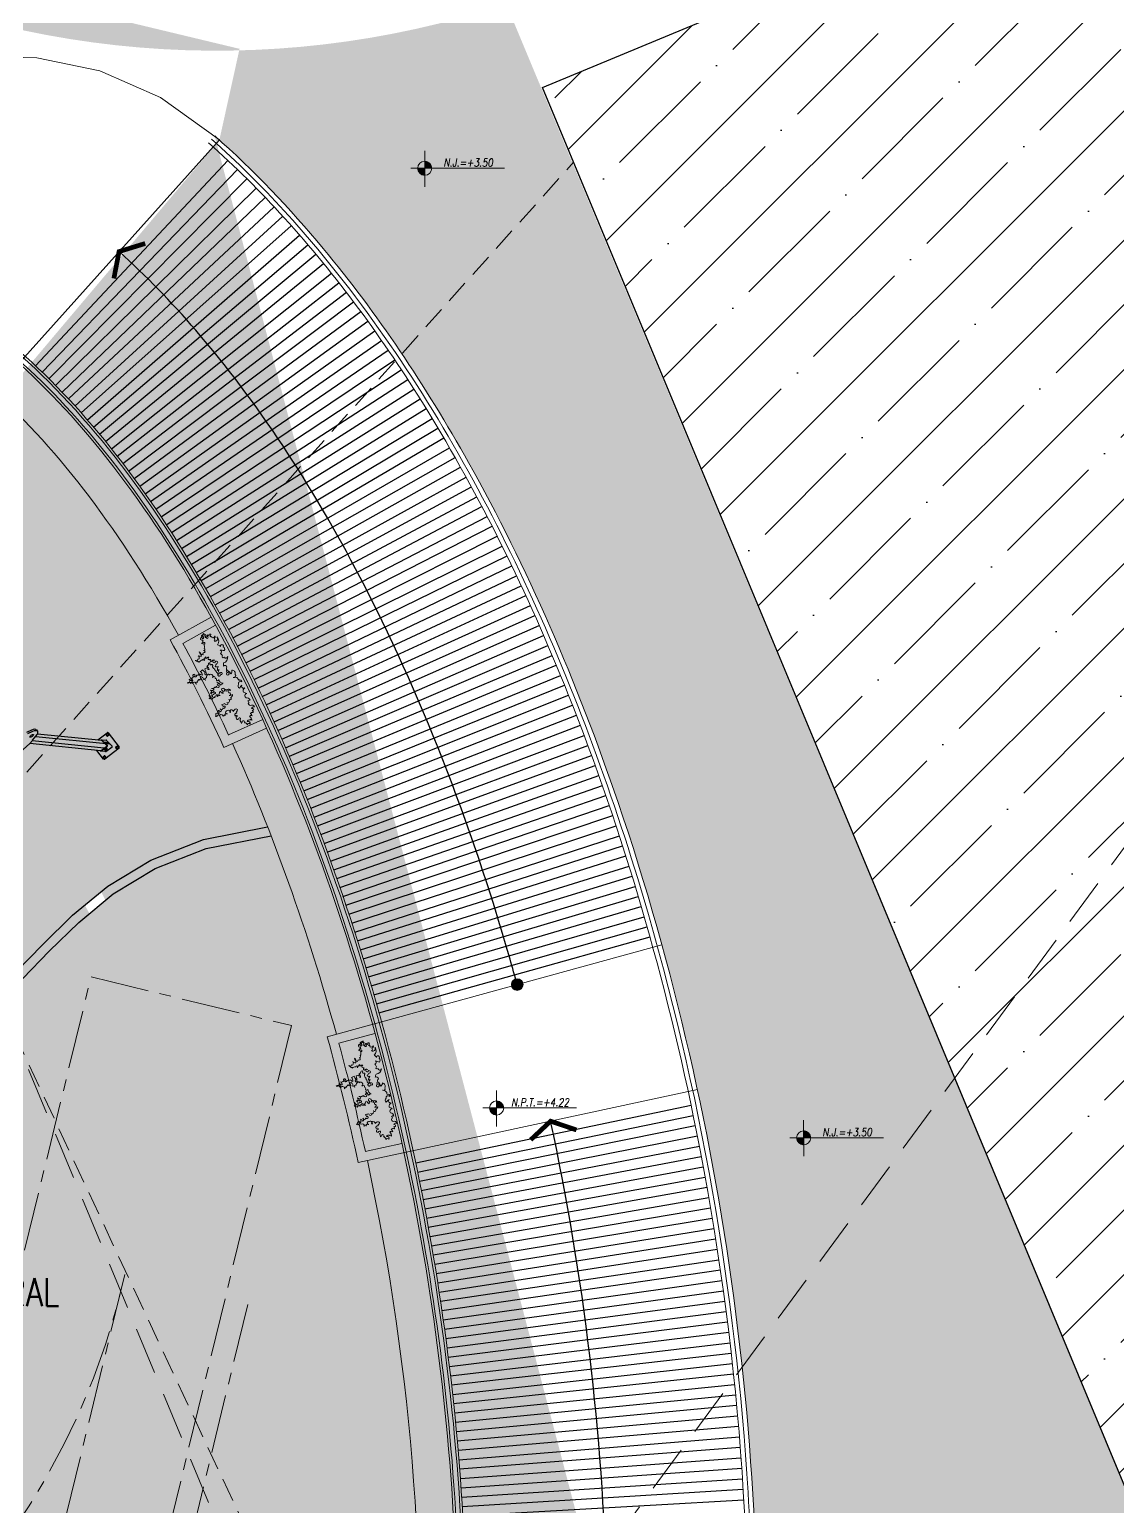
# Model space of a CAD drawing. Header units: inches. Extents: x 0 to 766, y -245 to 236.
# Drawn here: x 235.01 to 246.61, y 121.49 to 137.24 of the extents above; entities that cross this region are included whole.
import ezdxf
from ezdxf.enums import TextEntityAlignment as Align

# ---------------------------------------------------------------- set-up
doc = ezdxf.new("R2010")
doc.units = ezdxf.units.IN
doc.header["$MEASUREMENT"] = 0
doc.linetypes.add('CENTER', pattern=[2, 1.25, -0.25, 0.25, -0.25])
doc.linetypes.add('HIDDEN', pattern=[0.375, 0.25, -0.125])
for name, color, linetype, lineweight in [('000 SOS 911 EQUIPOS', 5, 'Continuous', 25), ('A-ARBOLES', 251, 'Continuous', 9), ('A-BARANDAS', 251, 'Continuous', 9), ('A-JARDIN', 251, 'Continuous', 9), ('A-MURO BAJO', 251, 'Continuous', 9), ('A-PROYECCIONES', 251, 'HIDDEN', 9), ('A-TEXTO-INDICACIONES', 251, 'Continuous', 9), ('DLP_TEXTO AMBIENTE', 251, 'Continuous', 9)]:
    doc.layers.add(name, color=color, linetype=linetype, lineweight=lineweight)
doc.styles.add('R100-200', font='romans.shx', dxfattribs={"width": 0.8, "height": 0.3})
doc.styles.add('R80', font='romans.shx', dxfattribs={"width": 0.8, "oblique": 15, "height": 0.1})
doc.styles.add('R80-200', font='romans.shx', dxfattribs={"width": 0.8, "oblique": 10, "height": 0.2})
pattern_1 = [(252.5, (224.7642, 71.68062), (0.1469113, -0.1958632), [0, -0.19304, 0, -0.2159, 0, -0.206375]), (222.5, (224.7642, 71.6806), (0.021463, -0.4225124), [0, -0.10414, 0, -0.17399, 0, -0.066675]), (182.5, (224.89215, 71.77021), (-0.32355934, -0.2274359), [0, -0.0635, 0, -0.2286, 0, -0.29845]), (172.5, (224.89215, 71.7702), (-0.2488009, -0.3102855), [0, -0.03175, 0, -0.14986, 0, -0.17145])]

# ---------------------------------------------------------------- blocks, each defined once
blk = doc.blocks.new('base general')
at = {"layer": 'A-PROYECCIONES', "color": 251}
for p, q in [((2.456, 71.157, 0), (21.763, 29.877, 0)), ((-4.807, 40.888, 0), (16.045, 64.141, 0))]:
    blk.add_line(p, q, dxfattribs=at)
blk = doc.blocks.new('TEXTOS_PG')
at = {"layer": 'DLP_TEXTO AMBIENTE', "style": 'R100-200', "width": 0.8}
blk.add_text('PARQUE CENTRAL', height=0.3, dxfattribs=at).set_placement((64.414, 93.792, 0))
blk = doc.blocks.new('SIM NIVEL PLANTA')
at = {"linetype": 'Continuous'}
h = blk.add_hatch(dxfattribs=at)
h.set_pattern_fill('_USER', color=256, scale=0.099996, angle=45, style=0, pattern_type=0)
h.set_pattern_definition([(45, (35396.10581, 26516.4892), (-0.0707080889, 0.0707080889), [])])
h.paths.add_polyline_path([(-17.03, 0), (-15.53, 0, 0.409209), (-17.03, 1.47)])
h.paths.add_polyline_path([(-18.53, 0, 0.419236), (-17.03, -1.53), (-17.03, 0)])
for p, q in [((-17.03, -3.97), (-17.03, 3.72)), ((0, 0), (-20, 0))]:
    blk.add_line(p, q)
blk.add_circle((-17.03, -0.03), 1.5, dxfattribs=at)
at = {"style": 'R80'}
blk.add_attdef('N.P.T.+0.00', text='', height=2.03, dxfattribs=at).set_placement((-7.77, 2.01), align=Align.MIDDLE_CENTER)
blk = doc.blocks.new('XREF_PAISAJISMO-ETAPA 1-2020.08.11$0$XREF_PAISAJISMO$0$FW-flat-1')
for p, q in [((629.428, 471.239), (629.392, 471.247)), ((629.428, 471.227), (629.392, 471.236)), ((629.458, 471.207), (629.458, 471.219)), ((629.721, 470.836), (629.362, 471.173)), ((629.75, 470.836), (629.386, 471.178)), ((629.392, 471.179), (629.428, 471.188)), ((629.426, 471.187), (629.797, 470.839)), ((629.446, 471.194), (629.769, 470.89)), ((629.75, 470.908), (629.83, 470.908)), ((629.83, 470.908), (629.83, 470.908)), ((629.701, 470.78), (629.701, 470.855)), ((629.716, 470.84), (629.715, 470.841)), ((629.717, 470.838), (629.716, 470.837)), ((629.718, 470.838), (629.717, 470.839)), ((629.718, 470.838), (629.717, 470.838)), ((629.741, 470.813), (629.718, 470.835)), ((629.72, 470.835), (629.72, 470.834)), ((629.722, 470.834), (629.774, 470.834)), ((629.723, 470.836), (629.772, 470.836)), ((629.744, 470.811), (629.799, 470.811)), ((629.745, 470.826), (629.745, 470.828)), ((629.748, 470.819), (629.748, 470.82)), ((629.761, 470.82), (629.761, 470.819)), ((629.764, 470.828), (629.764, 470.826)), ((629.766, 470.893), (629.767, 470.893)), ((629.767, 470.893), (629.767, 470.894)), ((629.767, 470.893), (629.767, 470.893)), ((629.772, 470.87), (629.769, 470.887)), ((629.77, 470.893), (629.794, 470.871)), ((629.773, 470.87), (629.771, 470.889)), ((629.796, 470.846), (629.772, 470.87)), ((629.773, 470.87), (629.772, 470.87)), ((629.774, 470.836), (629.772, 470.836)), ((629.798, 470.846), (629.773, 470.87)), ((629.773, 470.86), (629.775, 470.84)), ((629.775, 470.86), (629.773, 470.86)), ((629.774, 470.836), (629.774, 470.834)), ((629.774, 470.834), (629.774, 470.834)), ((629.799, 470.836), (629.775, 470.86)), ((629.775, 470.86), (629.777, 470.839)), ((629.776, 470.837), (629.777, 470.837)), ((629.777, 470.837), (629.778, 470.838)), ((629.795, 470.842), (629.794, 470.842)), ((629.802, 470.814), (629.795, 470.869)), ((629.796, 470.846), (629.797, 470.844)), ((629.796, 470.846), (629.798, 470.846)), ((629.802, 470.815), (629.802, 470.815)), ((629.824, 470.907), (629.824, 470.907)), ((629.824, 470.904), (629.824, 470.904)), ((629.824, 470.89), (629.824, 470.89)), ((629.824, 470.888), (629.824, 470.888)), ((629.835, 470.903), (629.835, 470.78)), ((629.835, 470.903), (629.835, 470.78)), ((629.83, 470.774), (629.707, 470.774)), ((629.83, 470.774), (629.707, 470.774)), ((629.707, 470.774), (629.707, 470.774)), ((629.712, 470.795), (629.712, 470.795)), ((629.712, 470.792), (629.712, 470.792)), ((629.712, 470.779), (629.712, 470.779)), ((629.712, 470.776), (629.712, 470.776)), ((629.824, 470.795), (629.824, 470.795)), ((629.824, 470.792), (629.824, 470.792)), ((629.824, 470.779), (629.824, 470.779)), ((629.824, 470.776), (629.824, 470.776))]:
    blk.add_line(p, q)
for points in [[(629.718, 470.838, -0.007066), (629.717, 470.839, -0.013942), (629.717, 470.839, -0.015839), (629.716, 470.839, -0.016156), (629.716, 470.839, -0.033946), (629.716, 470.839, -0.038616), (629.716, 470.839, -0.034604), (629.716, 470.839, -0.09247), (629.716, 470.84, -0.023856), (629.716, 470.84)], [(629.716, 470.84, 0.024267), (629.716, 470.839, 0.018605), (629.716, 470.839, 0.008532), (629.716, 470.838, 0.005342), (629.716, 470.838, -0.001434), (629.716, 470.837)], [(629.72, 470.834, -0.138623), (629.719, 470.834, -0.095606), (629.718, 470.835, -0.067404), (629.717, 470.836, -0.056021), (629.716, 470.837)], [(629.72, 470.835, -0.018723), (629.72, 470.835, -0.069226), (629.72, 470.835, -0.085252), (629.719, 470.836, -0.052311), (629.719, 470.836, -0.027472), (629.719, 470.836, -0.035271), (629.718, 470.837, -0.020237), (629.718, 470.837, -0.004344), (629.718, 470.838)], [(629.723, 470.836, 0.043824), (629.723, 470.836, 0.023596), (629.722, 470.836, 0.007009), (629.722, 470.836, -0.006624), (629.722, 470.836, -0.03988), (629.72, 470.835, -0.004979), (629.72, 470.835)], [(629.722, 470.834, -0.004879), (629.722, 470.835, -0.012387), (629.722, 470.835, -0.018066), (629.722, 470.835, -0.015791), (629.723, 470.835, -0.039067), (629.723, 470.836, -0.043024), (629.723, 470.836, -0.051836), (629.723, 470.836, -0.112911), (629.723, 470.836)], [(629.744, 470.812, -0.004636), (629.744, 470.812, -0.033752), (629.743, 470.812, -0.044687), (629.742, 470.812, -0.054288), (629.741, 470.813, -0.019937), (629.741, 470.813)], [(629.748, 470.811, -0.013529), (629.747, 470.811, -0.019014), (629.746, 470.811, -0.033854), (629.746, 470.811, -0.023023), (629.746, 470.811, -0.005149), (629.745, 470.811, 0.023113), (629.745, 470.811, 0.019823), (629.744, 470.812)], [(629.764, 470.895, -0.01646), (629.765, 470.895, -0.025221), (629.765, 470.895, -0.034332), (629.766, 470.895, -0.007952), (629.766, 470.895, 0.021631), (629.767, 470.895, 0.022869), (629.767, 470.894)], [(629.767, 470.894, -0.053496), (629.769, 470.894, -0.065981), (629.77, 470.894, -0.123639), (629.771, 470.892, -0.122474), (629.771, 470.891)], [(629.767, 470.893, -0.015555), (629.768, 470.893, -0.019947), (629.768, 470.893, -0.054849), (629.769, 470.892, -0.062874), (629.769, 470.892, -0.082771), (629.77, 470.891, -0.052183), (629.77, 470.891, -0.020957), (629.77, 470.891, -0.011968), (629.77, 470.891)], [(629.77, 470.891, -0.021414), (629.77, 470.89, -0.00508), (629.77, 470.89, -0.000121), (629.769, 470.889, 0.014803), (629.769, 470.888, 0.042231), (629.769, 470.887)], [(629.769, 470.887, -0.098812), (629.77, 470.887, -0.050829), (629.77, 470.887, -0.046495), (629.77, 470.888, -0.027542), (629.77, 470.888, -0.025492), (629.77, 470.888, -0.020959), (629.771, 470.889, -0.010212), (629.771, 470.889)], [(629.772, 470.836, -0.077481), (629.772, 470.836, -0.048107), (629.772, 470.836, -0.043746), (629.772, 470.836, -0.041608), (629.773, 470.836, -0.019285), (629.773, 470.835, -0.020016), (629.773, 470.835, -0.007967), (629.773, 470.835, -0.009249), (629.773, 470.835, -0.002804), (629.774, 470.834)], [(629.776, 470.837, -0.007811), (629.776, 470.837, -0.066085), (629.776, 470.837, -0.355073), (629.775, 470.836, -0.09037), (629.775, 470.836, -0.007391), (629.774, 470.836)], [(629.777, 470.839, -0.00315), (629.777, 470.839, -0.007681), (629.777, 470.839, -0.012459), (629.776, 470.839, -0.042729), (629.776, 470.839, -0.048479), (629.776, 470.839, -0.152315), (629.775, 470.84, -0.047821), (629.775, 470.84)], [(629.775, 470.84, 0.01431), (629.775, 470.839, 0.021194), (629.775, 470.839, 0.033781), (629.776, 470.839, -0.008434), (629.776, 470.838, -0.037648), (629.776, 470.837)], [(629.794, 470.871, -0.05055), (629.794, 470.871, -0.057627), (629.795, 470.869, -0.025146), (629.795, 470.869, -0.003913), (629.795, 470.869)], [(629.796, 470.866, 0.024267), (629.796, 470.867, 0.018605), (629.796, 470.867, 0.008532), (629.795, 470.868, 0.005342), (629.795, 470.868, -0.001434), (629.795, 470.869)], [(629.798, 470.811, 0.012768), (629.798, 470.811, 0.001053), (629.798, 470.811, -0.009111), (629.797, 470.811, -0.044641), (629.796, 470.811, -0.019472), (629.795, 470.811, -0.003597), (629.795, 470.811)]]:
    blk.add_lwpolyline(points, format="xyb")
for centre, radius in [((629.824, 470.897), 0.00949), ((629.824, 470.897), 0.00698), ((629.824, 470.897), 0.00684), ((629.712, 470.785), 0.00949), ((629.712, 470.785), 0.00698), ((629.712, 470.785), 0.00684), ((629.824, 470.785), 0.00949), ((629.824, 470.785), 0.00698), ((629.824, 470.785), 0.00684)]:
    blk.add_circle(centre, radius)
for centre, radius, start, end in [((629.83, 470.903), 0.00558, 0.0002, 90.0002), ((629.83, 470.903), 0.00558, 0.0002, 90.0002), ((629.083, 470.609), 0.675, 19.7507, 19.8323), ((629.719, 470.842), 0.00774, 276.1843, 288.7531), ((629.744, 470.814), 0.00279, 197.2012, 270.0001), ((629.744, 470.814), 0.00279, 197.2018, 270.0001), ((629.773, 470.833), 0.0285, 194.8842, 208.9639), ((629.755, 470.826), 0.00977, 229.485, 310.515), ((629.737, 470.833), 0.0283, 330.9697, 345.1822), ((629.756, 470.891), 0.0152, 351.3746, 359.8266), ((629.775, 470.837), 0.00298, 264.4397, 9.4772), ((629.77, 470.836), 0.00779, 14.07, 23.4395), ((629.793, 470.869), 0.00279, 7.1002, 78.8855), ((629.797, 470.816), 0.00465, 284.5012, 345.7544), ((629.799, 470.814), 0.00279, 270.0002, 7.1002), ((629.819, 470.892), 0.00335, 167.5796, 282.421), ((629.819, 470.892), 0.00335, 167.5801, 270.0001), ((629.824, 470.897), 0.00949, 270.0001, 90.0001), ((629.824, 470.897), 0.00684, 270.0001, 90.0001), ((629.707, 470.78), 0.00558, 180.0002, 270.0001), ((629.712, 470.785), 0.00949, 270.0001, 90.0001), ((629.712, 470.785), 0.00684, 270.0001, 90.0001), ((629.718, 470.791), 0.00335, 347.5792, 102.4212), ((629.718, 470.791), 0.00335, 90.0001, 102.4215), ((629.819, 470.791), 0.00335, 77.5794, 192.4208), ((629.819, 470.791), 0.00335, 90.0001, 192.4203), ((629.824, 470.785), 0.00949, 270.0001, 90.0001), ((629.824, 470.785), 0.00684, 270.0001, 90.0001), ((629.83, 470.78), 0.00558, 270.0002, 0.0002), ((629.83, 470.78), 0.00558, 270.0002, 0.0002)]:
    blk.add_arc(centre, radius, start, end)
blk.add_ellipse((629.405, 471.207), major_axis=(0.0153, 0), ratio=0.34202)
for centre, major_axis, start_param, end_param in [((629.388, 471.219), (-0.0698, 0), 3.141593, 4.109321), ((629.388, 471.207), (-0.0698, 0), 2.173864, 4.109321), ((629.271, 471.239), (-0.212, 0), 0.967728, 2.173864)]:
    blk.add_ellipse(centre, major_axis=major_axis, ratio=0.34202, start_param=start_param, end_param=end_param)
at = {"extrusion": (0, 0, -1)}
for centre, major_axis, ratio, start_param, end_param in [((629.755, 470.828), (-0.00949, 0), 0.34202, 0, 3.141593), ((629.755, 470.826), (-0.00949, 0), 0.34202, 0, 3.22395), ((629.755, 470.826), (-0.00949, 0), 0.34202, 6.200759, 6.283185), ((629.755, 470.82), (0.00698, 0), 0.34202, 2.904254, 6.283185), ((629.755, 470.819), (-0.00684, 0), 0.34202, 0, 3.522307), ((629.755, 470.821), (-0.00695, 0), 0.34202, 6.1037, 6.1553), ((629.755, 470.819), (-0.00684, 0), 0.34202, 5.902471, 6.283185), ((629.755, 470.82), (0.00698, 0), 0.34202, 0, 0.237339), ((629.795, 470.844), (-0.00138, 0.0013), 0.883023, 2.32511, 3.895906), ((629.796, 470.838), (-0.00138, 0.0013), 0.883023, 1.57078, 2.051214)]:
    blk.add_ellipse(centre, major_axis=major_axis, ratio=ratio, start_param=start_param, end_param=end_param, dxfattribs=at)
blk = doc.blocks.new('ARBUSTO 2')
blk.add_lwpolyline([(-66, -50, -0.50748), (-28, -66, 0.771419), (-65, -1, -0.414093), (46, -46, -0.174305), (90, -20, -1.474557), (112, 17, -0.424621), (171, 4, 0.047792), (136, -49, -0.639232), (184, -68, -0.019424), (229, -57, 1.16296), (260, -40, 0.857656), (275, 8, -0.378111), (334, -92, 0.006847), (375, -115, -0.568806), (412, -76, 0.417164), (456, -95, 0.895224), (490, -103, 2.212733), (520, -94, 0.142128), (463, -90, -0.122028), (531, -71, 0.228517), (487, -31, -0.519273), (571, -17, -0.874672), (597, -62, -0.466589), (675, -10, -0.737941), (717, 21, 0.754744), (727, -39, 0.509364), (787, -52, -0.099247), (761, -1, 0.745685), (819, 19, 0.350413), (870, -28, -0.054234), (907, 9, 0.598099), (961, -34, -0.378484), (1024, 5, 0.394766), (1021, -32, -0.749467), (1055, -42, 0.303939), (1097, -27, -0.533084), (1143, 17, 0.478291), (1146, -31, -0.565777), (1179, -12, 0.150474), (1180, -42, -0.645552), (1211, -42, 0.391926), (1206, -86, -0.259621), (1247, -74, 0.436229), (1241, -118, -0.274114), (1307, -112, 1.067743), (1293, -134, 0.566579), (1293, -183, -0.647632), (1347, -159, 0.609748), (1336, -204, 0.320103), (1288, -228, 1.414364), (1262, -256, -0.30418), (1276, -273, 0.082705), (1221, -273, 0.519932), (1189, -253, 0.326208), (1201, -293, -1.021535), (1154, -275, 0.610807), (1134, -306, -0.754154), (1105, -265, -0.28456), (1077, -244, 0.636165), (1044, -241, 0.245335), (1057, -301, 1.498634), (1056, -350, 0.842812), (1004, -374, 1.204767), (1049, -395, 0.822749), (1060, -442, 1.164934), (1056, -472, 0.694324), (1014, -507, 0.495626), (1014, -558, 0.861279), (1000, -577, 0.16006), (963, -550, 0.09334), (966, -514, 1.438928), (983, -503, 0.140463), (936, -499, -0.310582), (971, -478, 0.739838), (932, -458, 1.07591), (938, -420, 0.769761), (930, -376, 0.624343), (927, -407, 0.613934), (887, -414, -0.002123), (891, -357, 0.370693), (923, -335, 0.890507), (892, -327, 0.870534), (860, -275, 1.396426), (852, -241, 0.321529), (821, -193, -0.175142), (813, -244, 1.15405), (775, -229, -1.020195), (752, -191, 1.042053), (743, -248, 1.806885), (727, -275, 0.777465), (668, -297, 0.483978), (713, -292, 0.242798), (742, -311, 0.184251), (722, -333, 2.219853), (718, -355, 1.124637), (751, -366, 0.158688), (742, -415, 4.02537), (733, -425, 0.980527), (745, -454, 1.21812), (733, -468, 0.201567), (745, -502, 0.097553), (731, -518, 0.838369), (719, -541, 0.551732), (669, -520, 0.158268), (716, -490, 0.937016), (681, -483, 0.32727), (684, -434, 1.357502), (668, -419, 1.40637), (667, -442, 1.12283), (664, -481, 0.534514), (611, -461, 0.216144), (634, -415, 0.561614), (595, -432, 0.312587), (601, -379, 0.821742), (597, -354, 0.987004), (610, -309, 0.097205), (589, -333, 0.764978), (548, -316, -0.130848), (615, -286, -0.15085), (604, -241, -0.353269), (522, -271, -0.721246), (519, -308, 0.544455), (482, -315, 1.031276), (454, -346, 1.1036), (397, -377, 1.367287), (381, -390, 0.264848), (416, -429, 0.869906), (444, -457, 0.537259), (416, -486, 0.591933), (378, -483, 0.81408), (366, -513, -0.207841), (410, -512, 0.960658), (400, -536, 1.281351), (394, -557, 0.481679), (416, -583, 1.542387), (429, -607, 0.756945), (391, -658, 1.341319), (380, -680, 0.777912), (355, -724, 0.63583), (312, -670, 0.369867), (358, -635, 0.324479), (305, -645, 0.443615), (305, -593, -1.793005), (302, -564, 1.335561), (326, -564, 0.593835), (309, -546, 0.275531), (315, -494, 0.109755), (348, -464, 0.232512), (286, -467, 0.099089), (278, -424, 0.166965), (331, -405, 0.978873), (372, -402, 0.05732), (279, -388, 0.074525), (283, -344, 0.596538), (320, -335, 0.282479), (264, -344, 0.263332), (230, -299, -0.218372), (239, -272, 0.819319), (272, -273, -1.250622), (295, -264, 0.325402), (355, -254, 0.912567), (372, -252, 0.187272), (450, -235, 0.867208), (467, -254, 0.571247), (483, -229, -0.520667), (477, -198, 1.601792), (449, -213, -0.528637), (391, -198, -0.026316), (391, -232, -0.036831), (342, -191, -0.429756), (320, -227, 0.031049), (293, -195, 2.616558), (267, -204, -1.805927), (233, -193, 0.393617), (229, -249, -0.786361), (197, -242, -0.018179), (181, -270, -0.774477), (157, -253, 0.414422), (148, -282, -1.301374), (127, -292, 0.404729), (149, -321, 0.618231), (167, -340, 1.451607), (146, -358, 0.227169), (152, -419, 0.788836), (140, -434, 0.17342), (100, -460, 0.76432), (102, -417, 0.818524), (87, -386, 0.691183), (60, -389, 0.123141), (87, -344, 0.235907), (13, -343, 0.437207), (78, -313, -0.132226), (52, -297, 1.523406), (26, -276, 0.761034), (1, -252, 0.237613), (-63, -230, 1.13713), (-77, -210, 0.311546), (-77, -251, -0.316931), (-104, -221, 0.919482), (-127, -227, -1.06104), (-165, -203, 0.462128), (-138, -204, 0.937004), (-181, -203, -1.008385), (-181, -175, 0.296583), (-208, -169, 1.161421), (-207, -151, 0.574798), (-177, -141, 0.883454), (-151, -145, 1.756762), (-136, -148, 2.395534), (-140, -127, -0.834126), (-157, -112, 1.757956), (-153, -92, -0.597495), (-139, -67, -0.206974), (-116, -92, -0.763528), (-91, -74, 0.438628), (-96, -21, -0.499431)], format="xyb", close=True)

msp = doc.modelspace()

# ---------------------------------------------------------------- hatches: boundary and pattern name
h = msp.add_hatch()
h.set_pattern_fill('AR-SAND', color=251, scale=0.005, angle=215)
h.set_pattern_definition(pattern_1)
edge = h.paths.add_edge_path()
edge.add_line((230.34, 133.282), (230.262, 133.346))
edge.add_ellipse((233.835, 123.263), major_axis=(1.903, -11.14), ratio=0.447117, start_angle=201.1471, end_angle=228.0875)
edge.add_line((228.856, 130.071), (228.954, 130.05))
edge.add_spline(control_points=[(228.954, 130.05), (228.868, 129.649), (228.797, 129.226), (228.741, 128.786)], knot_values=[3.980857, 3.980857, 3.980857, 3.980857, 4.117811, 4.117811, 4.117811, 4.117811], degree=3, periodic=0)
edge.add_line((228.741, 128.786), (228.642, 128.798))
edge.add_ellipse((233.835, 123.263), major_axis=(1.903, -11.14), ratio=0.447117, start_angle=235.9332, end_angle=248.0556)
edge.add_line((228.503, 126.637), (228.996, 126.44))
edge.add_line((228.996, 126.44), (229.44, 126.389))
edge.add_line((229.44, 126.389), (229.845, 126.448))
edge.add_line((229.845, 126.448), (230.218, 126.584))
edge.add_line((230.218, 126.584), (230.57, 126.762))
edge.add_line((230.57, 126.762), (230.909, 126.948))
edge.add_line((230.909, 126.948), (231.244, 127.107))
edge.add_line((231.244, 127.107), (231.584, 127.207))
edge.add_line((231.584, 127.207), (231.934, 127.221))
edge.add_line((231.934, 127.221), (232.293, 127.167))
edge.add_line((232.293, 127.167), (232.656, 127.068))
edge.add_line((232.656, 127.068), (233.015, 126.95))
edge.add_line((233.015, 126.95), (233.368, 126.839))
edge.add_line((233.368, 126.839), (233.707, 126.759))
edge.add_line((233.707, 126.759), (234.028, 126.736))
edge.add_line((234.028, 126.736), (234.326, 126.795))
edge.add_line((234.326, 126.795), (234.6, 126.952))
edge.add_line((234.6, 126.952), (234.867, 127.189))
edge.add_line((234.867, 127.189), (235.148, 127.478))
edge.add_line((235.148, 127.478), (235.467, 127.792))
edge.add_line((235.467, 127.792), (235.844, 128.102))
edge.add_line((235.844, 128.102), (236.302, 128.381))
edge.add_line((236.302, 128.381), (236.863, 128.601))
edge.add_line((236.863, 128.601), (237.547, 128.735))
edge.add_ellipse((233.835, 123.263), major_axis=(1.903, -11.14), ratio=0.447117, start_angle=114.9547, end_angle=120.3321)
edge.add_line((237.172, 129.624), (237.081, 129.582))
edge.add_spline(control_points=[(237.081, 129.582), (236.899, 129.985), (236.707, 130.369), (236.507, 130.731)], knot_values=[2.100217, 2.100217, 2.100217, 2.100217, 2.232474, 2.232474, 2.232474, 2.232474], degree=3, periodic=0)
edge.add_line((236.507, 130.731), (236.595, 130.779))
edge.add_ellipse((233.835, 123.263), major_axis=(1.903, -11.14), ratio=0.447117, start_angle=127.909, end_angle=150.5436)
edge.add_line((234.627, 133.382), (234.56, 133.307))
edge.add_spline(control_points=[(234.56, 133.307), (234.344, 133.501), (234.126, 133.669), (233.306, 134.198), (232.709, 134.372), (231.589, 134.287), (231.062, 134.029), (230.506, 133.475), (230.422, 133.382), (230.34, 133.282)], knot_values=[2.627512, 2.627512, 2.627512, 2.627512, 2.75239, 2.75239, 3.099683, 3.099683, 3.446975, 3.446975, 3.510669, 3.510669, 3.510669, 3.510669], degree=3, periodic=0)
at = {"layer": '000 SOS 911 EQUIPOS'}
h = msp.add_hatch(dxfattribs=at)
h.set_pattern_fill('ANSI35', color=2, scale=3.9)
h.paths.add_polyline_path([(253.269, 141.927), (240.477, 136.619), (259.719, 90.398), (272.505, 95.721)])
at = {"layer": 'A-JARDIN'}
h = msp.add_hatch(dxfattribs=at)
h.set_pattern_fill('AR-SAND', color=251, scale=0.005, angle=215)
h.set_pattern_definition(pattern_1)
edge = h.paths.add_edge_path()
edge.add_arc((225.688, 123.334), 1.002, 257.446, 366.6326)
edge.add_spline(control_points=[(231.247, 136.299), (230.959, 136.225), (230.68, 136.122), (229.913, 135.746), (229.467, 135.41), (228.698, 134.633), (228.372, 134.192), (227.811, 133.236), (227.576, 132.72), (226.968, 131.039), (226.711, 129.764), (226.464, 127.029), (226.476, 125.569), (226.635, 123.877), (226.658, 123.663), (226.683, 123.449)], knot_values=[3.178988, 3.178988, 3.178988, 3.178988, 3.272645, 3.272645, 3.451259, 3.451259, 3.629872, 3.629872, 3.808486, 3.808486, 4.176816, 4.176816, 4.545146, 4.545146, 4.598368, 4.598368, 4.598368, 4.598368], degree=3, periodic=0)
edge.add_line((227.515, 144.156), (222.771, 122.96))
edge.add_line((222.771, 122.96), (225.47, 122.355))
edge.add_line((237.033, 136.06), (237.248, 137.031))
edge.add_arc((237.052, 147.96), 10.93, 241.9587, 271.0291, ccw=False)
edge.add_line((231.913, 138.312), (232.196, 138.124))
edge.add_line((232.196, 138.124), (232.398, 137.862))
edge.add_line((232.398, 137.862), (232.506, 137.552))
edge.add_line((232.506, 137.552), (232.51, 137.224))
edge.add_line((232.51, 137.224), (232.397, 136.907))
edge.add_line((232.397, 136.907), (232.157, 136.628))
edge.add_line((232.157, 136.628), (231.777, 136.416))
edge.add_line((231.777, 136.416), (231.67, 136.412))
edge.add_line((231.67, 136.412), (231.356, 136.326))
edge.add_line((231.356, 136.326), (230.996, 136.227))
edge.add_spline(control_points=[(242.335, 115.711), (242.497, 116.464), (242.61, 117.244), (242.834, 119.806), (242.78, 121.673), (242.302, 125.402), (241.876, 127.261), (240.845, 130.286), (240.314, 131.507), (239.229, 133.444), (238.718, 134.209), (237.783, 135.333), (237.4, 135.735), (236.983, 136.104)], knot_values=[0.840652, 0.840652, 0.840652, 0.840652, 1.040299, 1.040299, 1.478078, 1.478078, 1.915857, 1.915857, 2.242319, 2.242319, 2.484008, 2.484008, 2.63345, 2.63345, 2.63345, 2.63345], degree=3, periodic=0)
edge.add_arc((244.626, 115.03), 2.39, 163.4278, 242.653)
edge.add_arc((237, 146.88), 9.868, 196.0272, 288.2615)
edge.add_line((240.092, 137.509), (249.341, 115.326))
edge.add_line((249.341, 115.326), (245.204, 113.564))
h = msp.add_hatch(dxfattribs=at)
h.set_pattern_fill('AR-SAND', color=251, scale=0.005, angle=215, style=0)
h.set_pattern_definition(pattern_1)
edge = h.paths.add_edge_path()
edge.add_ellipse((233.835, 123.263), major_axis=(1.903, -11.14), ratio=0.447117, start_angle=263.4674, end_angle=411.4739)
edge.add_line((238.917, 116.99), (238.818, 117.007))
edge.add_spline(control_points=[(238.818, 117.007), (238.838, 117.116), (238.856, 117.227), (238.928, 117.708), (238.972, 118.092), (239.004, 118.486)], knot_values=[7.181572, 7.181572, 7.181572, 7.181572, 7.217271, 7.217271, 7.33516, 7.33516, 7.33516, 7.33516], degree=3, periodic=0)
edge.add_line((239.004, 118.486), (239.104, 118.478))
edge.add_ellipse((233.835, 123.263), major_axis=(1.903, -11.14), ratio=0.447117, start_angle=60.2741, end_angle=95.4916)
edge.add_line((238.611, 125.176), (238.513, 125.155))
edge.add_spline(control_points=[(238.513, 125.155), (238.415, 125.608), (238.305, 126.057), (238.184, 126.497)], knot_values=[1.666651, 1.666651, 1.666651, 1.666651, 1.790676, 1.790676, 1.790676, 1.790676], degree=3, periodic=0)
edge.add_line((238.184, 126.497), (238.281, 126.523))
edge.add_ellipse((233.835, 123.263), major_axis=(1.903, -11.14), ratio=0.447117, start_angle=102.5975, end_angle=114.3993)
edge.add_line((237.584, 128.64), (236.891, 128.504))
edge.add_line((236.891, 128.504), (236.347, 128.291))
edge.add_line((236.347, 128.291), (235.902, 128.02))
edge.add_line((235.902, 128.02), (235.534, 127.717))
edge.add_line((235.534, 127.717), (235.219, 127.408))
edge.add_line((235.219, 127.408), (234.936, 127.117))
edge.add_line((234.936, 127.117), (234.659, 126.871))
edge.add_line((234.659, 126.871), (234.376, 126.708))
edge.add_arc((234.326, 126.795), 0.1, 281.2002, 299.9141, ccw=False)
edge.add_line((234.346, 126.697), (234.048, 126.638))
edge.add_arc((234.028, 126.736), 0.1, 265.8948, 281.2002, ccw=False)
edge.add_line((234.021, 126.636), (233.692, 126.66))
edge.add_line((233.692, 126.66), (233.341, 126.742))
edge.add_line((233.341, 126.742), (232.985, 126.855))
edge.add_line((232.985, 126.855), (232.627, 126.972))
edge.add_line((232.627, 126.972), (232.273, 127.069))
edge.add_line((232.273, 127.069), (231.929, 127.121))
edge.add_line((231.929, 127.121), (231.6, 127.107))
edge.add_line((231.6, 127.107), (231.28, 127.014))
edge.add_line((231.28, 127.014), (230.955, 126.859))
edge.add_line((230.955, 126.859), (230.617, 126.673))
edge.add_line((230.617, 126.673), (230.258, 126.492))
edge.add_line((230.258, 126.492), (229.869, 126.351))
edge.add_line((229.869, 126.351), (229.454, 126.29))
edge.add_arc((229.44, 126.389), 0.1, 263.386, 278.3244, ccw=False)
edge.add_line((229.429, 126.29), (228.984, 126.341))
edge.add_arc((228.996, 126.44), 0.1, 248.2641, 263.386, ccw=False)
edge.add_line((228.959, 126.347), (228.502, 126.529))
edge.add_ellipse((233.835, 123.263), major_axis=(1.903, -11.14), ratio=0.447117, start_angle=248.6323, end_angle=255.7562)
edge.add_line((228.538, 125.179), (228.638, 125.185))
edge.add_spline(control_points=[(228.638, 125.185), (228.643, 125.093), (228.649, 125.001), (228.683, 124.508), (228.721, 124.103), (228.769, 123.697)], knot_values=[4.463789, 4.463789, 4.463789, 4.463789, 4.488852, 4.488852, 4.598372, 4.598372, 4.598372, 4.598372], degree=3, periodic=0)
edge.add_line((228.769, 123.697), (228.669, 123.685))
h.paths.add_polyline_path([(230.403, 124.65, -1), (233.103, 124.65, -1)], flags=16)
edge = h.paths.add_edge_path(flags=0)
edge.add_arc((231.753, 124.65), 0.9, 0, 360)
at = {"layer": 'A-PROYECCIONES', "linetype": 'Continuous'}
h = msp.add_hatch(color=251, dxfattribs=at)
h.dxf.hatch_style = 1
edge = h.paths.add_edge_path()
edge.add_arc((240.209, 127.054), 0.0625, 0, 360)

# ---------------------------------------------------------------- linework, layer by layer
at = {"color": 251}
for p, q in [((235.072, 133.652, 0), (237.123, 135.842, 0)), ((235.144, 133.583, 0), (237.226, 135.744, 0)), ((235.216, 133.513, 0), (237.327, 135.645, 0)), ((235.286, 133.442, 0), (237.425, 135.546, 0)), ((235.355, 133.37, 0), (237.522, 135.447, 0)), ((235.425, 133.298, 0), (237.617, 135.347, 0)), ((235.492, 133.223, 0), (237.71, 135.246, 0)), ((235.559, 133.15, 0), (237.8, 135.145, 0)), ((235.625, 133.075, 0), (237.889, 135.045, 0)), ((235.691, 132.999, 0), (237.976, 134.943, 0)), ((235.755, 132.922, 0), (238.062, 134.842, 0)), ((235.819, 132.845, 0), (238.145, 134.741, 0)), ((235.881, 132.767, 0), (238.227, 134.64, 0)), ((235.943, 132.688, 0), (238.307, 134.538, 0)), ((236.005, 132.61, 0), (238.387, 134.436, 0)), ((236.065, 132.53, 0), (238.464, 134.333, 0)), ((236.125, 132.45, 0), (238.541, 134.231, 0)), ((236.184, 132.369, 0), (238.616, 134.128, 0)), ((236.242, 132.288, 0), (238.69, 134.025, 0)), ((236.299, 132.206, 0), (238.762, 133.921, 0)), ((236.356, 132.124, 0), (238.834, 133.818, 0)), ((236.412, 132.041, 0), (238.904, 133.714, 0)), ((236.467, 131.957, 0), (238.973, 133.61, 0)), ((236.522, 131.874, 0), (239.041, 133.507, 0)), ((236.576, 131.79, 0), (239.108, 133.403, 0)), ((236.63, 131.705, 0), (239.173, 133.299, 0)), ((236.683, 131.62, 0), (239.238, 133.195, 0)), ((236.735, 131.535, 0), (239.302, 133.091, 0)), ((236.786, 131.449, 0), (239.364, 132.987, 0)), ((236.837, 131.363, 0), (239.426, 132.882, 0)), ((236.888, 131.277, 0), (239.487, 132.778, 0)), ((236.937, 131.19, 0), (239.546, 132.674, 0)), ((236.987, 131.103, 0), (239.605, 132.57, 0)), ((237.035, 131.015, 0), (239.663, 132.465, 0)), ((237.083, 130.928, 0), (239.721, 132.361, 0)), ((237.131, 130.84, 0), (239.777, 132.256, 0)), ((237.177, 130.752, 0), (239.833, 132.151, 0)), ((237.224, 130.663, 0), (239.888, 132.046, 0)), ((237.27, 130.574, 0), (239.942, 131.94, 0)), ((237.315, 130.485, 0), (239.995, 131.835, 0)), ((237.36, 130.396, 0), (240.048, 131.73, 0)), ((237.404, 130.306, 0), (240.1, 131.624, 0)), ((237.447, 130.216, 0), (240.151, 131.518, 0)), ((237.491, 130.126, 0), (240.202, 131.413, 0)), ((237.533, 130.035, 0), (240.251, 131.307, 0)), ((237.575, 129.944, 0), (240.301, 131.201, 0)), ((237.617, 129.854, 0), (240.349, 131.095, 0)), ((237.658, 129.762, 0), (240.397, 130.989, 0)), ((237.699, 129.671, 0), (240.444, 130.883, 0)), ((237.739, 129.579, 0), (240.49, 130.777, 0)), ((237.779, 129.488, 0), (240.536, 130.67, 0)), ((237.818, 129.396, 0), (240.582, 130.564, 0)), ((237.857, 129.304, 0), (240.626, 130.458, 0)), ((237.895, 129.211, 0), (240.67, 130.351, 0)), ((237.933, 129.119, 0), (240.714, 130.245, 0)), ((237.97, 129.026, 0), (240.757, 130.138, 0)), ((238.007, 128.933, 0), (240.799, 130.032, 0)), ((238.043, 128.84, 0), (240.841, 129.925, 0)), ((238.079, 128.746, 0), (240.882, 129.818, 0)), ((238.115, 128.653, 0), (240.922, 129.711, 0)), ((238.15, 128.559, 0), (240.962, 129.604, 0)), ((238.184, 128.465, 0), (241.002, 129.498, 0)), ((238.218, 128.371, 0), (241.041, 129.391, 0)), ((238.252, 128.277, 0), (241.079, 129.284, 0)), ((238.286, 128.183, 0), (241.117, 129.176, 0)), ((238.318, 128.089, 0), (241.154, 129.069, 0)), ((238.351, 127.994, 0), (241.191, 128.962, 0)), ((238.383, 127.899, 0), (241.227, 128.855, 0)), ((238.415, 127.804, 0), (241.263, 128.747, 0)), ((238.446, 127.709, 0), (241.298, 128.64, 0)), ((238.477, 127.614, 0), (241.333, 128.532, 0)), ((238.507, 127.519, 0), (241.368, 128.425, 0)), ((238.537, 127.424, 0), (241.401, 128.317, 0)), ((238.566, 127.328, 0), (241.435, 128.209, 0)), ((238.596, 127.232, 0), (241.468, 128.101, 0)), ((238.624, 127.137, 0), (241.5, 127.993, 0)), ((238.653, 127.041, 0), (241.532, 127.885, 0)), ((238.681, 126.945, 0), (241.563, 127.777, 0)), ((238.708, 126.849, 0), (241.594, 127.669, 0)), ((238.735, 126.752, 0), (241.625, 127.561, 0)), ((239.127, 125.152, 0), (242.063, 125.769, 0)), ((239.147, 125.054, 0), (242.085, 125.659, 0)), ((239.167, 124.956, 0), (242.108, 125.55, 0)), ((239.186, 124.858, 0), (242.13, 125.44, 0)), ((239.206, 124.76, 0), (242.151, 125.331, 0)), ((239.225, 124.662, 0), (242.172, 125.221, 0)), ((239.243, 124.563, 0), (242.193, 125.111, 0)), ((239.261, 124.465, 0), (242.213, 125.001, 0)), ((239.279, 124.367, 0), (242.233, 124.892, 0)), ((239.296, 124.268, 0), (242.252, 124.782, 0)), ((239.313, 124.17, 0), (242.271, 124.672, 0)), ((239.33, 124.071, 0), (242.289, 124.561, 0)), ((239.346, 123.972, 0), (242.307, 124.451, 0)), ((239.361, 123.874, 0), (242.325, 124.341, 0)), ((239.377, 123.775, 0), (242.342, 124.231, 0)), ((239.392, 123.676, 0), (242.359, 124.12, 0)), ((239.406, 123.577, 0), (242.375, 124.01, 0)), ((239.421, 123.478, 0), (242.391, 123.899, 0)), ((239.435, 123.379, 0), (242.407, 123.789, 0)), ((239.448, 123.28, 0), (242.422, 123.678, 0)), ((239.461, 123.181, 0), (242.436, 123.567, 0)), ((239.474, 123.081, 0), (242.451, 123.456, 0)), ((239.486, 122.982, 0), (242.464, 123.346, 0)), ((239.498, 122.88, 0), (242.478, 123.232, 0)), ((239.509, 122.784, 0), (242.491, 123.124, 0)), ((239.521, 122.684, 0), (242.503, 123.012, 0)), ((239.531, 122.585, 0), (242.515, 122.901, 0)), ((239.542, 122.485, 0), (242.527, 122.79, 0)), ((239.552, 122.386, 0), (242.538, 122.679, 0)), ((239.561, 122.286, 0), (242.549, 122.567, 0)), ((239.57, 122.187, 0), (242.559, 122.455, 0)), ((239.579, 122.087, 0), (242.569, 122.344, 0)), ((239.587, 121.987, 0), (242.578, 122.232, 0)), ((239.595, 121.888, 0), (242.587, 122.12, 0)), ((239.603, 121.788, 0), (242.595, 122.008, 0)), ((239.61, 121.688, 0), (242.603, 121.896, 0)), ((239.617, 121.589, 0), (242.611, 121.784, 0)), ((239.623, 121.489, 0), (242.618, 121.672, 0)), ((239.629, 121.389, 0), (242.625, 121.56, 0))]:
    msp.add_line(p, q, dxfattribs=at)
for points in [[(234.867, 127.189), (235.148, 127.478), (235.467, 127.792), (235.844, 128.102), (236.302, 128.381), (236.863, 128.601), (237.547, 128.735)], [(234.938, 127.12), (235.219, 127.408), (235.534, 127.717), (235.902, 128.02), (236.347, 128.291), (236.891, 128.504), (237.584, 128.64)]]:
    msp.add_lwpolyline(points, dxfattribs=at)
for points, knots in [([(240.209, 127.054, 0), (240.184, 127.145, 0), (240.158, 127.236, 0), (239.712, 128.789, 0), (239.173, 130.171, 0), (238.017, 132.386, 0), (237.435, 133.274, 0), (236.522, 134.332, 0), (236.25, 134.613, 0), (235.963, 134.87, 0)], [1.7906635, 1.7906635, 1.7906635, 1.7906635, 1.8141451, 1.8141451, 2.1956092, 2.1956092, 2.5042046, 2.5042046, 2.6274659, 2.6274659, 2.6274659, 2.6274659]), ([(240.887, 116.646, 0), (240.934, 116.916, 0), (240.975, 117.192, 0), (241.136, 118.469, 0), (241.185, 119.524, 0), (241.125, 122.246, 0), (240.92, 123.948, 0), (240.565, 125.597, 0)], [0.8983785, 0.8983785, 0.8983785, 0.8983785, 0.9754456, 0.9754456, 1.2504749, 1.2504749, 1.6666394, 1.6666394, 1.6666394, 1.6666394])]:
    msp.add_open_spline(points, degree=3, knots=knots, dxfattribs=at)
at = {"layer": '000 SOS 911 EQUIPOS', "color": 2, "elevation": 0}
msp.add_lwpolyline([(240.477, 136.619), (253.269, 141.927), (272.505, 95.721), (259.719, 90.398), (240.477, 136.619)], dxfattribs=at)
at = {"layer": 'A-BARANDAS', "color": 251}
for points in [[(236.965, 135.985), (236.974, 135.979)], [(236.999, 136.022), (237.003, 136.019)]]:
    msp.add_lwpolyline(points, dxfattribs=at)
for points, knots in [([(242.365, 116.388, 0), (242.496, 117.14, 0), (242.583, 117.917, 0), (242.754, 120.896, 0), (242.572, 123.224, 0), (241.798, 127.103, 0), (241.338, 128.684, 0), (240.317, 131.238, 0), (239.812, 132.265, 0), (238.78, 133.937, 0), (238.282, 134.616, 0), (237.469, 135.511, 0), (237.201, 135.778, 0), (236.917, 136.029, 0)], [0.898354, 0.898354, 0.898354, 0.898354, 1.094727, 1.094727, 1.632496, 1.632496, 2.01791, 2.01791, 2.3057, 2.3057, 2.530749, 2.530749, 2.63345, 2.63345, 2.63345, 2.63345]), ([(242.414, 116.38, 0), (242.545, 117.126, 0), (242.631, 117.897, 0), (242.737, 119.713, 0), (242.729, 120.77, 0), (242.514, 123.972, 0), (242.116, 126.15, 0), (241.132, 129.37, 0), (240.696, 130.505, 0), (239.675, 132.618, 0), (239.094, 133.594, 0), (237.978, 135.049, 0), (237.493, 135.586, 0), (236.95, 136.067, 0)], [0.898356, 0.898356, 0.898356, 0.898356, 1.092876, 1.092876, 1.345101, 1.345101, 1.84955, 1.84955, 2.143735, 2.143735, 2.437921, 2.437921, 2.63345, 2.63345, 2.63345, 2.63345]), ([(239.385, 116.908, 0), (239.445, 117.256, 0), (239.495, 117.616, 0), (239.684, 119.393, 0), (239.676, 120.944, 0), (239.35, 124.092, 0), (239.033, 125.687, 0), (238.141, 128.661, 0), (237.566, 130.039, 0), (236.242, 132.358, 0), (235.495, 133.3, 0), (234.195, 134.353, 0), (233.669, 134.645, 0), (232.598, 134.945, 0), (232.049, 134.949, 0), (231.022, 134.647, 0), (230.552, 134.344, 0), (230.057, 133.836, 0), (229.975, 133.744, 0), (229.896, 133.648, 0)], [0.898318, 0.898318, 0.898318, 0.898318, 1.007667, 1.007667, 1.423432, 1.423432, 1.839196, 1.839196, 2.254961, 2.254961, 2.670725, 2.670725, 2.932667, 2.932667, 3.194609, 3.194609, 3.456551, 3.456551, 3.510712, 3.510712, 3.510712, 3.510712]), ([(239.335, 116.917, 0), (239.357, 117.041, 0), (239.377, 117.167, 0), (239.575, 118.493, 0), (239.632, 119.821, 0), (239.497, 122.571, 0), (239.306, 123.991, 0), (238.702, 126.741, 0), (238.289, 128.07, 0), (237.292, 130.464, 0), (236.708, 131.531, 0), (235.432, 133.266, 0), (234.74, 133.937, 0), (233.565, 134.623, 0), (233.101, 134.79, 0), (232.172, 134.895, 0), (231.709, 134.832, 0), (230.777, 134.447, 0), (230.325, 134.09, 0), (229.934, 133.616, 0)], [0.898355, 0.898355, 0.898355, 0.898355, 0.937473, 0.937473, 1.306533, 1.306533, 1.675594, 1.675594, 2.044655, 2.044655, 2.413715, 2.413715, 2.782776, 2.782776, 3.012425, 3.012425, 3.242075, 3.242075, 3.51067, 3.51067, 3.51067, 3.51067])]:
    msp.add_open_spline(points, degree=3, knots=knots, dxfattribs=at)
at = {"layer": 'A-MURO BAJO', "color": 251}
for p, q in [((237.033, 136.06, 0), (234.56, 133.307, 0)), ((236.507, 130.731, 0), (236.945, 130.972, 0)), ((236.643, 130.691, 0), (236.993, 130.885, 0)), ((237.081, 129.582, 0), (237.537, 129.788, 0)), ((237.131, 129.715, 0), (237.495, 129.88, 0)), ((241.751, 127.479, 0), (238.184, 126.497, 0)), ((238.692, 126.533, 0), (238.307, 126.427, 0)), ((242.13, 125.934, 0), (238.513, 125.155, 0)), ((238.98, 125.358, 0), (238.589, 125.274, 0))]:
    msp.add_line(p, q, dxfattribs=at)
msp.add_lwpolyline([(231.247, 136.299), (232.093, 136.524), (232.897, 136.724), (233.66, 136.875), (234.389, 136.953), (235.087, 136.935), (235.757, 136.796), (236.404, 136.512), (237.033, 136.06)], dxfattribs=at)
for start_param, end_param in [(2.232434, 2.627481), (2.110131, 2.221873), (1.790663, 2.100191), (1.675527, 1.781649), (1.051982, 1.666643), (4.598374, 7.181574)]:
    msp.add_ellipse((233.835, 123.263, 0), major_axis=(1.903, -11.14), ratio=0.447117, start_param=start_param, end_param=end_param, dxfattribs=at)
for points, knots in [([(242.335, 115.711, 0), (242.497, 116.464, 0), (242.61, 117.244, 0), (242.834, 119.806, 0), (242.78, 121.673, 0), (242.302, 125.402, 0), (241.876, 127.261, 0), (240.845, 130.286, 0), (240.314, 131.507, 0), (239.229, 133.444, 0), (238.718, 134.209, 0), (237.783, 135.333, 0), (237.4, 135.735, 0), (236.983, 136.104, 0)], [0.840652, 0.840652, 0.840652, 0.840652, 1.040299, 1.040299, 1.478078, 1.478078, 1.915857, 1.915857, 2.242319, 2.242319, 2.484008, 2.484008, 2.63345, 2.63345, 2.63345, 2.63345]), ([(239.409, 116.904, 0), (239.432, 117.035, 0), (239.454, 117.169, 0), (239.653, 118.52, 0), (239.708, 119.866, 0), (239.564, 122.651, 0), (239.367, 124.088, 0), (238.746, 126.865, 0), (238.323, 128.205, 0), (237.302, 130.612, 0), (236.706, 131.681, 0), (235.401, 133.411, 0), (234.693, 134.076, 0), (233.509, 134.725, 0), (233.057, 134.877, 0), (232.149, 134.966, 0), (231.696, 134.903, 0), (230.672, 134.492, 0), (230.142, 134.041, 0), (229.263, 132.838, 0), (228.907, 132.082, 0), (228.303, 130.132, 0), (228.099, 128.876, 0), (227.966, 126.279, 0), (228.015, 124.957, 0), (228.173, 123.626, 0)], [0.898353, 0.898353, 0.898353, 0.898353, 0.939606, 0.939606, 1.311805, 1.311805, 1.684004, 1.684004, 2.056203, 2.056203, 2.428402, 2.428402, 2.800602, 2.800602, 3.019219, 3.019219, 3.237837, 3.237837, 3.550868, 3.550868, 3.8639, 3.8639, 4.24784, 4.24784, 4.59837, 4.59837, 4.59837, 4.59837]), ([(239.311, 116.921, 0), (239.466, 117.809, 0), (239.551, 118.775, 0), (239.584, 121.201, 0), (239.463, 122.702, 0), (238.957, 125.66, 0), (238.574, 127.116, 0), (237.598, 129.772, 0), (237.007, 130.971, 0), (235.692, 132.94, 0), (234.969, 133.712, 0), (233.733, 134.523, 0), (233.238, 134.728, 0), (232.244, 134.879, 0), (231.746, 134.82, 0), (230.828, 134.442, 0), (230.41, 134.125, 0), (229.678, 133.289, 0), (229.362, 132.77, 0), (228.662, 131.173, 0), (228.363, 129.949, 0), (228.065, 127.217, 0), (228.066, 125.709, 0), (228.232, 123.996, 0), (228.251, 123.817, 0), (228.272, 123.638, 0)], [0.898364, 0.898364, 0.898364, 0.898364, 1.178648, 1.178648, 1.570751, 1.570751, 1.962854, 1.962854, 2.354957, 2.354957, 2.74706, 2.74706, 2.994685, 2.994685, 3.24231, 3.24231, 3.489935, 3.489935, 3.73756, 3.73756, 4.14427, 4.14427, 4.55098, 4.55098, 4.598374, 4.598374, 4.598374, 4.598374])]:
    msp.add_open_spline(points, degree=3, knots=knots, dxfattribs=at)
for points in [[(237.081, 129.582, 0), (236.899, 129.985, 0), (236.707, 130.369, 0), (236.507, 130.731, 0)], [(238.513, 125.155, 0), (238.415, 125.608, 0), (238.305, 126.057, 0), (238.184, 126.497, 0)]]:
    msp.add_open_spline(points, degree=3, dxfattribs=at)
at = {"layer": 'A-PROYECCIONES', "color": 251, "ltscale": 2}
for p, q in [((258.396, 144.444, 0), (211.179, 80.235, 0)), ((227.515, 144.156, 0), (252.2, 84.759, 0))]:
    msp.add_line(p, q, dxfattribs=at)
at = {"layer": 'A-PROYECCIONES', "color": 251, "linetype": 'CENTER', "ltscale": 0.5}
for p, q in [((236.024, 123.961, 0), (235.297, 120.972, 0)), ((237.336, 123.642, 0), (236.609, 120.653, 0))]:
    msp.add_line(p, q, dxfattribs=at)
at = {"layer": 'A-PROYECCIONES', "color": 251, "linetype": 'Continuous', "const_width": 0.05, "elevation": 0}
for points in [[(235.908, 134.583), (235.963, 134.87), (236.242, 134.956)], [(240.353, 125.398), (240.565, 125.597), (240.841, 125.503)]]:
    msp.add_lwpolyline(points, dxfattribs=at)
at = {"layer": 'A-PROYECCIONES', "color": 251, "linetype": 'CENTER', "ltscale": 0.5, "elevation": 0}
msp.add_lwpolyline([(236.384, 120.786), (234.247, 121.306), (235.665, 127.136), (237.802, 126.616)], close=True, dxfattribs=at)
msp.add_lwpolyline([(226.708, 118.051, 0.414303), (236.024, 123.961)], format="xyb", dxfattribs=at)
at = {"layer": 'A-PROYECCIONES', "color": 251, "linetype": 'Continuous'}
msp.add_circle((240.209, 127.054, 0), 0.0625, dxfattribs=at)

# ---------------------------------------------------------------- block references
at = {"color": 251}
for name, p in [('base general', (224.764, 71.681, 0)), ('TEXTOS_PG', (168.106, 29.831, 0)), ('TEXTOS_PG', (168.106, 29.831, 0))]:
    msp.add_blockref(name, p, dxfattribs=at)
at = {"color": 251, "xscale": 1.551150179925843, "yscale": 1.551150179925843, "zscale": 1.551150179925843, "rotation": 37.47812549224868}
msp.add_blockref('XREF_PAISAJISMO-ETAPA 1-2020.08.11$0$XREF_PAISAJISMO$0$FW-flat-1', (-95.018, -1044.376, 0), dxfattribs=at)
at = {"layer": 'A-ARBOLES', "color": 251, "xscale": 0.0007000000000000001, "yscale": 0.0007000000000000001, "zscale": 0.0007000000000000001}
for p, rotation in [((237.028, 130.72, 0), 297.3242588525216), ((238.705, 126.341, 0), 285.0047870467014)]:
    msp.add_blockref('ARBUSTO 2', p, dxfattribs=dict(at, rotation=rotation))
at = {"layer": 'A-TEXTO-INDICACIONES', "color": 251}
ref = msp.add_blockref('SIM NIVEL PLANTA', (240.074, 135.76, 0), dxfattribs=dict(at, xscale=0.04999999999999999, yscale=0.04999999999999999, zscale=0.04999999999999999, rotation=0.009024318233188236))
ref.add_attrib('N.P.T.+0.00', 'N.J.=+3.50', dxfattribs={"layer": '0', "height": 0.0853, "rotation": 0.009, "style": 'R80-200', "oblique": 10, "width": 0.8}).set_placement((239.686, 135.861, 0), align=Align.TOP_CENTER)
ref = msp.add_blockref('SIM NIVEL PLANTA', (240.841, 125.739, 0), dxfattribs=dict(at, xscale=0.04999999999999999, yscale=0.04999999999999999, zscale=0.04999999999999999, rotation=0.009024318233188236))
ref.add_attrib('N.P.T.+0.00', 'N.P.T.=+4.22', dxfattribs={"layer": '0', "height": 0.08533, "rotation": 0.009, "style": 'R80-200', "oblique": 10, "width": 0.8}).set_placement((240.453, 125.84, 0), align=Align.TOP_CENTER)
ref = msp.add_blockref('SIM NIVEL PLANTA', (244.115, 125.421, 0), dxfattribs=dict(at, xscale=0.04999999999999999, yscale=0.04999999999999999, zscale=0.04999999999999999, rotation=0.009024318233188236))
ref.add_attrib('N.P.T.+0.00', 'N.J.=+3.50', dxfattribs={"layer": '0', "height": 0.0853, "rotation": 0.009, "style": 'R80-200', "oblique": 10, "width": 0.8}).set_placement((243.727, 125.521, 0), align=Align.TOP_CENTER)

doc.saveas('drawing.dxf')
